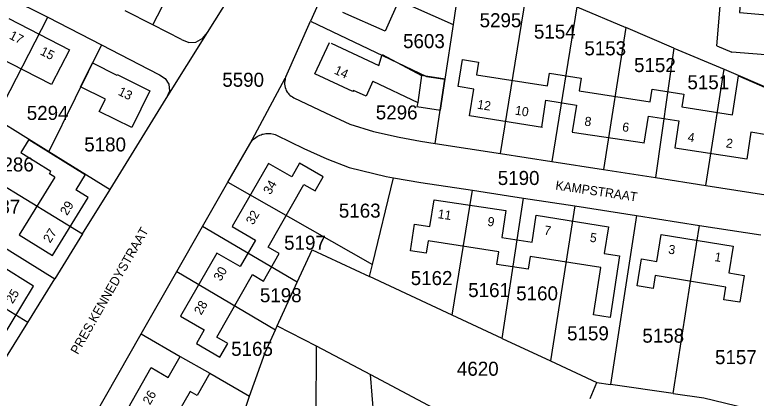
# Model space of a CAD drawing. Extents: x 191922 to 199923, y 328959 to 333350.
# Drawn here: x 196617.8 to 196760.5, y 331512.7 to 331586.4 of the extents above; entities that cross this region are included whole.
import ezdxf

# ---------------------------------------------------------------- set-up
doc = ezdxf.new("R2010")
doc.units = 0
for name, color, linetype in [('enkelbestemming', 7, 'Continuous'), ('Level 6', 7, 'Continuous'), ('maatvoering - maximum aantal wooneenheden', 7, 'Continuous'), ('Maatvoering_symbolen', 7, 'Continuous'), ('recreatiewoning', 7, 'Continuous')]:
    doc.layers.add(name, color=color, linetype=linetype)

msp = doc.modelspace()

# ---------------------------------------------------------------- linework, layer by layer
at = {"layer": 'Level 6'}
for p, q in [((196644.37, 331584.51), (196655.1, 331605.44)), ((196654.93, 331583.06), (196664.79, 331598.88)), ((196679, 331594.88), (196674.72, 331585.21)), ((196679, 331594.88), (196702.16, 331584.58)), ((196703.65, 331594.36), (196702.16, 331584.58)), ((196711.27, 331559.76), (196716.49, 331592.05)), ((196613.34, 331591.44), (196624.18, 331585.97)), ((196725.95, 331588.01), (196721.13, 331558.23)), ((196725.95, 331588.01), (196735.38, 331583.99)), ((196644.37, 331584.51), (196639.07, 331587.22)), ((196614.13, 331566.51), (196624.18, 331585.97)), ((196624.18, 331585.97), (196634.5, 331580.67)), ((196670, 331574.55), (196674.72, 331585.21)), ((196674.72, 331585.21), (196697.02, 331574.61)), ((196649.93, 331581.67), (196644.37, 331584.51)), ((196702.16, 331584.58), (196700.57, 331574.08)), ((196735.38, 331583.99), (196731.08, 331556.69)), ((196744.6, 331580.05), (196735.38, 331583.99)), ((196646.97, 331570.33), (196654.93, 331583.06)), ((196652.68, 331581.21), (196654.02, 331581.96)), ((196654.02, 331581.96), (196654.93, 331583.06)), ((196634.5, 331580.67), (196624.37, 331560.19)), ((196634.5, 331580.67), (196643.58, 331576.02)), ((196649.93, 331581.67), (196651.32, 331581.12)), ((196651.32, 331581.12), (196652.68, 331581.21)), ((196744.6, 331580.05), (196741.07, 331555.15)), ((196744.6, 331580.05), (196754.29, 331575.99)), ((196643.58, 331576.02), (196645.69, 331574.93)), ((196645.69, 331574.93), (196646.76, 331574.21)), ((196750.78, 331553.64), (196754.29, 331575.99)), ((196754.29, 331575.99), (196767.46, 331570.32)), ((196646.76, 331574.21), (196647.47, 331573.08)), ((196663.03, 331561.57), (196669.86, 331574.28)), ((196669.82, 331573.98), (196669.74, 331573.43)), ((196669.74, 331573.43), (196669.74, 331573.11)), ((196669.86, 331574.28), (196669.82, 331573.98)), ((196670, 331574.55), (196669.86, 331574.28)), ((196697.02, 331574.61), (196700.57, 331574.08)), ((196698.7, 331561.71), (196700.57, 331574.08)), ((196647.47, 331573.08), (196647.58, 331571.78)), ((196669.74, 331573.11), (196669.78, 331572.79)), ((196669.78, 331572.79), (196669.84, 331572.47)), ((196669.84, 331572.47), (196669.95, 331572.16)), ((196669.95, 331572.16), (196670.07, 331571.89)), ((196670.07, 331571.89), (196670.25, 331571.59)), ((196647.58, 331571.78), (196646.97, 331570.33)), ((196670.25, 331571.59), (196670.43, 331571.35)), ((196670.43, 331571.35), (196670.58, 331571.16)), ((196670.58, 331571.16), (196670.77, 331570.98)), ((196670.77, 331570.98), (196671.01, 331570.79)), ((196671.01, 331570.79), (196671.23, 331570.66)), ((196671.23, 331570.66), (196671.49, 331570.51)), ((196671.49, 331570.51), (196677.62, 331567.57)), ((196636.17, 331552.88), (196646.97, 331570.33)), ((196614.4, 331566.36), (196624.37, 331560.19)), ((196677.62, 331567.57), (196682.3, 331565.43)), ((196682.3, 331565.43), (196686.87, 331564.03)), ((196664.95, 331563.29), (196665.2, 331563.39)), ((196665.2, 331563.39), (196665.43, 331563.47)), ((196665.43, 331563.47), (196665.63, 331563.52)), ((196665.63, 331563.52), (196665.88, 331563.56)), ((196665.88, 331563.56), (196666.15, 331563.61)), ((196666.15, 331563.61), (196666.45, 331563.63)), ((196666.45, 331563.63), (196666.75, 331563.62)), ((196666.75, 331563.62), (196667.08, 331563.6)), ((196667.08, 331563.6), (196667.67, 331563.49)), ((196667.67, 331563.49), (196667.93, 331563.4)), ((196667.93, 331563.4), (196668.2, 331563.3)), ((196686.87, 331564.03), (196691.8, 331562.93)), ((196663.03, 331561.57), (196663.23, 331561.89)), ((196663.23, 331561.89), (196663.39, 331562.09)), ((196663.39, 331562.09), (196663.59, 331562.32)), ((196663.59, 331562.32), (196663.78, 331562.52)), ((196663.78, 331562.52), (196664.21, 331562.88)), ((196664.21, 331562.88), (196664.48, 331563.05)), ((196664.48, 331563.05), (196664.95, 331563.29)), ((196668.2, 331563.3), (196673.45, 331560.73)), ((196691.8, 331562.93), (196695.9, 331562.14)), ((196695.9, 331562.14), (196698.7, 331561.71)), ((196658.84, 331554.24), (196663.03, 331561.57)), ((196673.45, 331560.73), (196677.86, 331558.73)), ((196698.7, 331561.71), (196711.27, 331559.76)), ((196624.37, 331560.19), (196636.17, 331552.88)), ((196711.27, 331559.76), (196721.13, 331558.23)), ((196677.86, 331558.73), (196682.16, 331557.11)), ((196721.13, 331558.23), (196731.08, 331556.69)), ((196609.33, 331557.5), (196630.85, 331544.3)), ((196682.16, 331557.11), (196689.31, 331555.34)), ((196731.08, 331556.69), (196741.07, 331555.15)), ((196686.63, 331538.41), (196690.72, 331555.1)), ((196689.31, 331555.34), (196690.72, 331555.1)), ((196690.72, 331555.1), (196695.93, 331554.21)), ((196741.07, 331555.15), (196750.78, 331553.64)), ((196653.96, 331545.73), (196658.84, 331554.24)), ((196658.84, 331554.24), (196686.63, 331538.41)), ((196695.93, 331554.21), (196705.88, 331552.71)), ((196750.78, 331553.64), (196762.33, 331551.85)), ((196630.85, 331544.3), (196636.17, 331552.88)), ((196701.97, 331528.71), (196705.88, 331552.71)), ((196705.88, 331552.71), (196712.83, 331551.66)), ((196711.6, 331524.23), (196715.7, 331551.22)), ((196712.83, 331551.66), (196715.7, 331551.22)), ((196715.7, 331551.22), (196725.57, 331549.69)), ((196725.57, 331549.69), (196720.91, 331519.9)), ((196725.57, 331549.69), (196737.47, 331547.84)), ((196604.37, 331548.82), (196625.52, 331535.7)), ((196737.47, 331547.84), (196732.41, 331515.38)), ((196737.47, 331547.84), (196749.56, 331545.96)), ((196649, 331537.06), (196653.96, 331545.73)), ((196672.18, 331535.01), (196653.96, 331545.73)), ((196747.85, 331535.19), (196749.56, 331545.96)), ((196749.56, 331545.96), (196761.36, 331544.13)), ((196630.85, 331544.3), (196625.52, 331535.7)), ((196672.18, 331535.01), (196675.04, 331541.24)), ((196675.04, 331541.24), (196686.07, 331536.11)), ((196620.31, 331527.27), (196599.4, 331540.13)), ((196686.07, 331536.11), (196686.63, 331538.41)), ((196642.15, 331525.1), (196649, 331537.06)), ((196649, 331537.06), (196667.97, 331525.86)), ((196620.31, 331527.27), (196625.52, 331535.7)), ((196668.34, 331526.66), (196672.18, 331535.01)), ((196701.97, 331528.71), (196686.07, 331536.11)), ((196744.47, 331513.66), (196747.85, 331535.19)), ((196711.6, 331524.23), (196701.97, 331528.71)), ((196615.07, 331518.82), (196620.31, 331527.27)), ((196667.97, 331525.86), (196668.34, 331526.66)), ((196668.34, 331526.66), (196675.81, 331522.8)), ((196632.22, 331507.76), (196642.15, 331525.1)), ((196642.15, 331525.1), (196649.67, 331520.77)), ((196665.99, 331521.54), (196667.97, 331525.86)), ((196711.6, 331524.23), (196720.91, 331519.9)), ((196675.81, 331522.8), (196675.75, 331503.71)), ((196675.81, 331522.8), (196686.29, 331517.26)), ((196649.67, 331520.77), (196655.35, 331517.51)), ((196663.01, 331513.11), (196665.99, 331521.54)), ((196720.91, 331519.9), (196729.82, 331515.75)), ((196655.35, 331517.51), (196663.01, 331513.11)), ((196687.95, 331496.18), (196686.29, 331517.26)), ((196686.29, 331517.26), (196698.33, 331510.88)), ((196728.52, 331512.66), (196729.82, 331515.75)), ((196729.82, 331515.75), (196732.41, 331515.38)), ((196744.47, 331513.66), (196732.41, 331515.38)), ((196744.47, 331513.66), (196750.43, 331512.8)), ((196661.6, 331509.14), (196663.01, 331513.11)), ((196750.43, 331512.8), (196762.56, 331509.82))]:
    msp.add_line(p, q, dxfattribs=at)
at = {"layer": 'recreatiewoning'}
for p, q in [((196694.32, 331595.16), (196689.07, 331583.33)), ((196689.07, 331583.33), (196680.97, 331586.92)), ((196616.7, 331585.71), (196628.36, 331579.74)), ((196675.55, 331575.08), (196678.36, 331581.09)), ((196752.87, 331580.46), (196755.79, 331579.23)), ((196628.36, 331579.74), (196624.92, 331573.02)), ((196764.07, 331578.58), (196755.8, 331579.29)), ((196624.92, 331573.02), (196613.26, 331578.99)), ((196688.52, 331578.84), (196696.05, 331574.75)), ((196703.14, 331572.64), (196703.95, 331577.84)), ((196703.95, 331577.84), (196707.04, 331577.35)), ((196630.5, 331572.59), (196632.78, 331577.19)), ((196632.78, 331577.19), (196637.49, 331574.85)), ((196707.04, 331577.35), (196706.67, 331574.93)), ((196637.49, 331574.85), (196637.54, 331574.94)), ((196637.54, 331574.94), (196643.81, 331571.8)), ((196682.88, 331571.72), (196675.55, 331575.08)), ((196696.05, 331574.75), (196695.35, 331569.61)), ((196700.6, 331574.08), (196696.05, 331574.75)), ((196706.67, 331574.93), (196720.35, 331572.79)), ((196720.35, 331572.79), (196720.73, 331575.23)), ((196720.73, 331575.23), (196726.8, 331574.28)), ((196755.9, 331567.22), (196757.1, 331574.73)), ((196757.1, 331574.73), (196763.54, 331571.9)), ((196686.73, 331573.67), (196685.45, 331570.78)), ((196686.73, 331573.67), (196695.35, 331569.61)), ((196699.71, 331568.09), (196700.6, 331574.08)), ((196726.8, 331574.28), (196726.42, 331571.84)), ((196635.25, 331570.24), (196630.5, 331572.59)), ((196682.97, 331571.87), (196682.88, 331571.72)), ((196685.45, 331570.78), (196682.97, 331571.87)), ((196706.13, 331572.17), (196703.14, 331572.64)), ((196705.33, 331567), (196706.13, 331572.17)), ((196740.08, 331569.7), (196740.46, 331572.13)), ((196740.46, 331572.13), (196746.54, 331571.18)), ((196643.81, 331571.8), (196640.33, 331564.76)), ((196726.42, 331571.84), (196740.08, 331569.7)), ((196746.54, 331571.18), (196746.15, 331568.74)), ((196634.07, 331567.86), (196635.25, 331570.24)), ((196695.35, 331569.61), (196695.21, 331568.81)), ((196719.23, 331564.84), (196720.03, 331570)), ((196720.03, 331570), (196725.88, 331569.09)), ((196725.88, 331569.09), (196725.08, 331563.92)), ((196640.33, 331564.76), (196634.07, 331567.86)), ((196695.21, 331568.81), (196699.71, 331568.09)), ((196746.15, 331568.74), (196755.9, 331567.22)), ((196719.36, 331564.8), (196705.33, 331567)), ((196738.95, 331561.77), (196739.75, 331566.94)), ((196739.75, 331566.94), (196745.61, 331566.03)), ((196745.61, 331566.03), (196744.81, 331560.85)), ((196725.09, 331563.9), (196738.98, 331561.8)), ((196759.47, 331563.86), (196758.67, 331558.7)), ((196762.46, 331563.39), (196759.47, 331563.86)), ((196620.53, 331562.45), (196618.98, 331559.94)), ((196620.53, 331562.45), (196631.4, 331555.76)), ((196744.84, 331560.87), (196758.67, 331558.73)), ((196618.98, 331559.94), (196624.79, 331556.37)), ((196666.61, 331557.85), (196659.66, 331545.72)), ((196671.13, 331555.27), (196666.61, 331557.85)), ((196672.61, 331557.89), (196671.13, 331555.27)), ((196677.13, 331555.3), (196672.61, 331557.89)), ((196624.49, 331555.87), (196624.79, 331556.37)), ((196625.52, 331555.24), (196618.65, 331544.11)), ((196625.52, 331555.24), (196624.49, 331555.87)), ((196631.4, 331555.76), (196629.57, 331552.79)), ((196675.59, 331552.61), (196677.13, 331555.3)), ((196666.58, 331541.79), (196673.46, 331553.82)), ((196673.46, 331553.82), (196675.59, 331552.61)), ((196631.97, 331551.31), (196629.57, 331552.79)), ((196625.09, 331540.14), (196631.97, 331551.31)), ((196697.7, 331545.75), (196698.5, 331550.89)), ((196698.5, 331550.89), (196712.33, 331548.79)), ((196712.33, 331548.79), (196711.55, 331543.63)), ((196717.34, 331542.73), (196718.16, 331547.89)), ((196718.16, 331547.89), (196732.04, 331545.7)), ((196693.94, 331541.07), (196694.74, 331546.21)), ((196694.74, 331546.21), (196697.7, 331545.75)), ((196659.66, 331545.72), (196664.17, 331543.14)), ((196732.04, 331545.7), (196731.24, 331540.55)), ((196618.65, 331544.11), (196625.09, 331540.14)), ((196711.55, 331543.63), (196717.34, 331542.73)), ((196741.38, 331539.03), (196742.21, 331544.19)), ((196742.21, 331544.19), (196756.03, 331541.97)), ((196664.17, 331543.14), (196661.22, 331538.03)), ((196697.38, 331543), (196697, 331540.59)), ((196710.98, 331540.89), (196697.38, 331543)), ((196756.03, 331541.97), (196755.2, 331536.82)), ((196656.72, 331540.63), (196649.71, 331528.47)), ((196661.22, 331538.03), (196656.72, 331540.63)), ((196665.68, 331535.26), (196668.72, 331540.57)), ((196668.72, 331540.57), (196666.58, 331541.79)), ((196697, 331540.59), (196693.94, 331541.07)), ((196710.6, 331538.45), (196710.98, 331540.89)), ((196731.24, 331540.55), (196734.2, 331540.1)), ((196717.01, 331539.95), (196716.63, 331537.52)), ((196730.61, 331537.84), (196717.01, 331539.95)), ((196734.2, 331540.1), (196732.36, 331528.24)), ((196737.58, 331534.34), (196738.41, 331539.51)), ((196738.41, 331539.51), (196741.38, 331539.03)), ((196621.45, 331534.28), (196615.05, 331538.23)), ((196716.63, 331537.52), (196710.6, 331538.45)), ((196729.19, 331528.73), (196730.61, 331537.84)), ((196656.69, 331524.46), (196663.56, 331536.48)), ((196663.56, 331536.48), (196665.68, 331535.26)), ((196741.04, 331536.29), (196740.65, 331533.85)), ((196754.66, 331534.1), (196741.04, 331536.29)), ((196755.2, 331536.82), (196758.17, 331536.34)), ((196758.17, 331536.34), (196757.34, 331531.18)), ((196614.6, 331523.14), (196621.45, 331534.28)), ((196740.65, 331533.85), (196737.58, 331534.34)), ((196754.27, 331531.67), (196754.66, 331534.1)), ((196757.34, 331531.18), (196754.27, 331531.67)), ((196649.71, 331528.47), (196654.27, 331525.86)), ((196732.36, 331528.24), (196729.19, 331528.73)), ((196654.27, 331525.86), (196652.76, 331523.23)), ((196658.81, 331523.25), (196656.69, 331524.46)), ((196652.76, 331523.23), (196657.31, 331520.62)), ((196657.31, 331520.62), (196658.81, 331523.25)), ((196647.35, 331516.72), (196649.67, 331520.77)), ((196649.67, 331520.77), (196655.35, 331517.51)), ((196638.62, 331509.07), (196644.09, 331518.6)), ((196644.09, 331518.6), (196647.35, 331516.72)), ((196655.35, 331517.51), (196652.9, 331513.22)), ((196651.54, 331514), (196646.23, 331504.71)), ((196652.9, 331513.22), (196651.54, 331514))]:
    msp.add_line(p, q, dxfattribs=at)
for points in [[(196752.87, 331580.46), (196753.73, 331590.45), (196757.54, 331590.13), (196757.26, 331586.86), (196764.67, 331586.22)], [(196678.72, 331580.99), (196687.89, 331576.68), (196688.52, 331578.84)]]:
    msp.add_lwpolyline(points, dxfattribs=at)

# ---------------------------------------------------------------- texts
at = {"layer": 'enkelbestemming'}
for s, p in [('5295', (196707.26, 331584.05)), ('5154', (196717.71, 331581.86)), ('5603', (196692.53, 331580.04)), ('5153', (196727.41, 331578.65)), ('5152', (196736.97, 331575.43)), ('5590', (196657.75, 331572.61)), ('5151', (196747.24, 331572.13)), ('5296', (196687.29, 331566.33)), ('5294', (196620.13, 331566.23)), ('5180', (196631.19, 331560.17)), ('5286', (196613.45, 331556.32)), ('5190', (196710.75, 331553.72)), ('5287', (196610.85, 331548.2)), ('5163', (196680.18, 331547.44)), ('5197', (196669.65, 331541.28)), ('5162', (196694, 331534.48)), ('5161', (196705.07, 331532.17)), ('5198', (196664.99, 331531.18)), ('5160', (196714.3, 331531.54)), ('5159', (196724.09, 331523.85)), ('5158', (196738.57, 331523.4)), ('5165', (196659.46, 331520.87)), ('5157', (196752.55, 331519.27)), ('4620', (196702.89, 331517.04))]:
    msp.add_text(s, height=2.7, dxfattribs=at).set_placement(p)
at = {"layer": 'maatvoering - maximum aantal wooneenheden'}
for s, rotation, p in [('17', 332.9222, (196616.61, 331581.93)), ('15', 332.9222, (196622.57, 331578.88)), ('14', 335.3851, (196679.13, 331575.19)), ('13', 333.4862, (196637.56, 331571.13)), ('12', 351.1317, (196706.71, 331568.41)), ('10', 351.1317, (196713.98, 331567.27)), ('8', 351.4239, (196727.34, 331565.17)), ('6', 351.4239, (196734.61, 331564.08)), ('4', 351.2538, (196747.2, 331562.12)), ('2', 351.2538, (196754.56, 331560.98)), ('34', 60.1769, (196667.02, 331551.73)), ('29', 58.3775, (196627.89, 331547.73)), ('32', 60.1769, (196663.7, 331545.93)), ('11', 351.3672, (196699.12, 331547.36)), ('9', 351.3672, (196708.68, 331545.9)), ('27', 58.3775, (196624.64, 331542.45)), ('7', 351.0751, (196719.57, 331544.22)), ('5', 351.0751, (196728.38, 331542.84)), ('3', 350.9052, (196743.47, 331540.55)), ('1', 350.9052, (196752.35, 331539.11)), ('30', 60.0489, (196657.46, 331535.1)), ('25', 58.4263, (196617.41, 331530.77)), ('28', 60.0489, (196653.7, 331528.59)), ('26', 60.1272, (196643.83, 331511.31))]:
    msp.add_text(s, height=1.75, rotation=rotation, dxfattribs=at).set_placement(p)
at = {"layer": 'Maatvoering_symbolen'}
for s, rotation, p in [('KAMPSTRAAT', 351.6024, (196721.77, 331552.85)), ('PRES.KENNEDYSTRAAT', 60.2267, (196629.95, 331521.01))]:
    msp.add_text(s, height=1.75, rotation=rotation, dxfattribs=at).set_placement(p)

doc.saveas('drawing.dxf')
